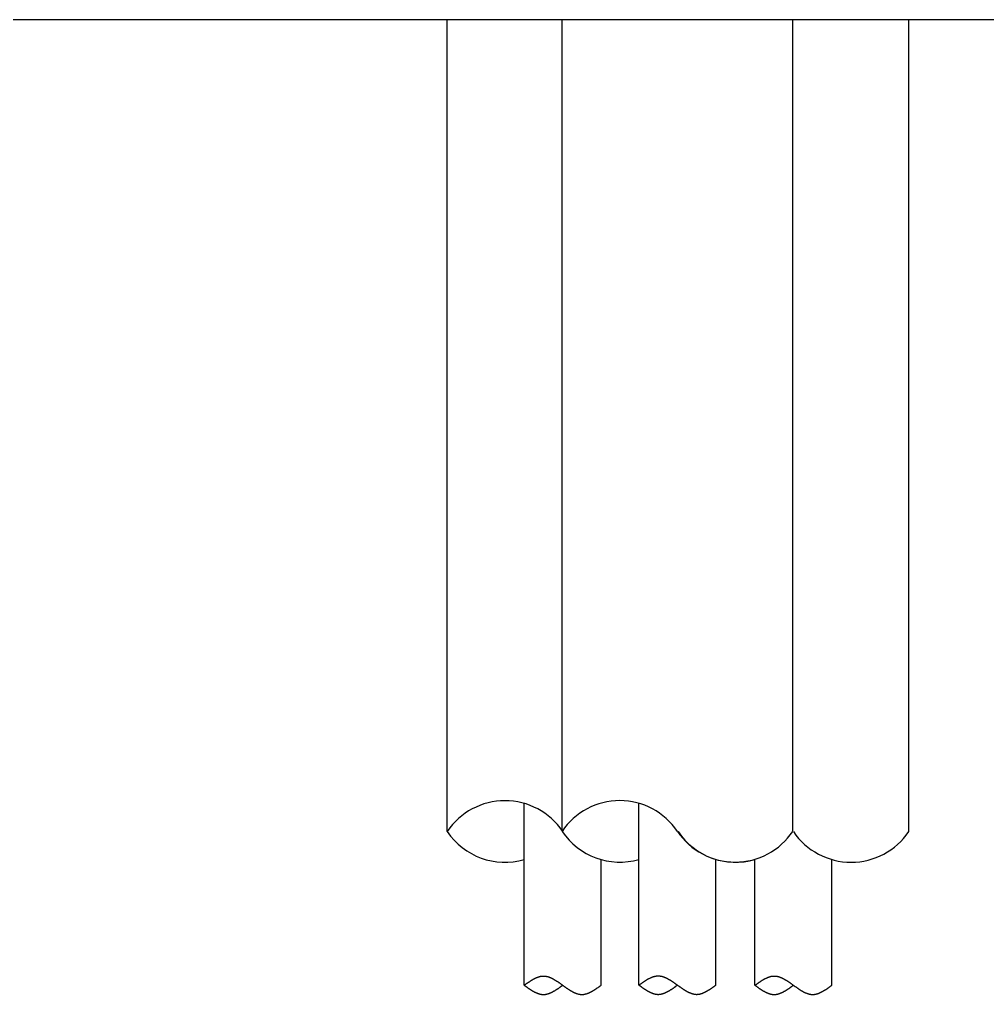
# Model space of a CAD drawing. Extents: x 443 to 1217, y -1921 to -677.
# Drawn here: x 540.58 to 561.01, y -916.55 to -895.97 of the extents above; entities that cross this region are included whole.
import ezdxf

# ---------------------------------------------------------------- set-up
doc = ezdxf.new("R2010")
doc.units = 0
doc.header["$MEASUREMENT"] = 0
doc.layers.add('1', color=7, linetype='CONTINUOUS')
doc.layers.add('5', color=7, linetype='CONTINUOUS')

msp = doc.modelspace()

# ---------------------------------------------------------------- linework, layer by layer
at = {"layer": '1', "color": 7, "linetype": 'Continuous'}
msp.add_line((536.166, -895.968), (609.233, -895.968), dxfattribs=at)
at = {"layer": '5', "linetype": 'Continuous'}
for p, q in [((549.607, -913.11), (549.607, -895.968)), ((556.898, -913.107), (556.898, -895.969)), ((559.346, -913.11), (559.346, -895.972)), ((551.23, -916.357), (551.23, -912.518)), ((553.652, -916.354), (553.652, -912.515)), ((552.853, -916.357), (552.853, -913.702)), ((555.275, -916.354), (555.275, -913.699)), ((557.723, -916.357), (557.723, -913.702))]:
    msp.add_line(p, q, dxfattribs=at)
at = {"layer": '5', "color": 7, "linetype": 'Continuous'}
for p, q in [((552.034, -913.099), (552.034, -895.968)), ((556.1, -916.357), (556.1, -913.702))]:
    msp.add_line(p, q, dxfattribs=at)
at = {"layer": '5', "color": 7}
for p, q in [((551.528, -916.18), (551.536, -916.178)), ((551.536, -916.178), (551.543, -916.176)), ((551.543, -916.176), (551.55, -916.174)), ((551.55, -916.174), (551.557, -916.173)), ((551.557, -916.173), (551.565, -916.17)), ((551.565, -916.17), (551.572, -916.168)), ((551.572, -916.168), (551.579, -916.167)), ((551.579, -916.167), (551.587, -916.166)), ((551.587, -916.166), (551.593, -916.165)), ((551.593, -916.165), (551.601, -916.164)), ((551.601, -916.164), (551.609, -916.163)), ((551.609, -916.163), (551.616, -916.163)), ((551.616, -916.163), (551.623, -916.162)), ((551.623, -916.162), (551.63, -916.162)), ((551.63, -916.162), (551.638, -916.162)), ((551.638, -916.162), (551.645, -916.162)), ((551.645, -916.162), (551.652, -916.163)), ((551.652, -916.163), (551.66, -916.163)), ((551.66, -916.163), (551.666, -916.164)), ((551.666, -916.164), (551.674, -916.165)), ((551.674, -916.165), (551.682, -916.165)), ((551.682, -916.165), (551.688, -916.167)), ((551.688, -916.167), (551.696, -916.168)), ((551.696, -916.168), (551.703, -916.169)), ((551.703, -916.169), (551.71, -916.172)), ((551.71, -916.172), (551.718, -916.173)), ((551.718, -916.173), (551.725, -916.175)), ((551.725, -916.175), (551.732, -916.177)), ((551.732, -916.177), (551.739, -916.179)), ((551.739, -916.179), (551.747, -916.181)), ((553.943, -916.18), (553.951, -916.178)), ((553.951, -916.178), (553.957, -916.175)), ((553.957, -916.175), (553.965, -916.173)), ((553.965, -916.173), (553.972, -916.17)), ((553.972, -916.17), (553.979, -916.169)), ((553.979, -916.169), (553.987, -916.167)), ((553.987, -916.167), (553.994, -916.166)), ((553.994, -916.166), (554.001, -916.164)), ((554.001, -916.164), (554.008, -916.163)), ((554.008, -916.163), (554.016, -916.162)), ((554.016, -916.162), (554.023, -916.161)), ((554.023, -916.161), (554.03, -916.161)), ((554.03, -916.161), (554.038, -916.16)), ((554.038, -916.16), (554.044, -916.16)), ((554.044, -916.16), (554.052, -916.158)), ((554.052, -916.158), (554.06, -916.158)), ((554.06, -916.158), (554.066, -916.16)), ((554.066, -916.16), (554.074, -916.16)), ((554.074, -916.16), (554.081, -916.16)), ((554.081, -916.16), (554.089, -916.161)), ((554.089, -916.161), (554.096, -916.162)), ((554.096, -916.162), (554.103, -916.163)), ((554.103, -916.163), (554.111, -916.164)), ((554.111, -916.164), (554.117, -916.165)), ((554.117, -916.165), (554.125, -916.166)), ((554.125, -916.166), (554.133, -916.168)), ((554.133, -916.168), (554.139, -916.17)), ((554.139, -916.17), (554.147, -916.172)), ((554.147, -916.172), (554.154, -916.174)), ((554.154, -916.174), (554.161, -916.176)), ((554.161, -916.176), (554.169, -916.179)), ((554.169, -916.179), (554.176, -916.181)), ((556.398, -916.18), (556.405, -916.178)), ((556.405, -916.178), (556.413, -916.176)), ((556.413, -916.176), (556.42, -916.174)), ((556.42, -916.174), (556.427, -916.173)), ((556.427, -916.173), (556.434, -916.17)), ((556.434, -916.17), (556.442, -916.168)), ((556.442, -916.168), (556.448, -916.167)), ((556.448, -916.167), (556.456, -916.166)), ((556.456, -916.166), (556.464, -916.165)), ((556.464, -916.165), (556.47, -916.164)), ((556.47, -916.164), (556.478, -916.163)), ((556.478, -916.163), (556.486, -916.163)), ((556.486, -916.163), (556.492, -916.162)), ((556.492, -916.162), (556.5, -916.162)), ((556.5, -916.162), (556.507, -916.162)), ((556.507, -916.162), (556.515, -916.162)), ((556.515, -916.162), (556.522, -916.163)), ((556.522, -916.163), (556.529, -916.163)), ((556.529, -916.163), (556.537, -916.164)), ((556.537, -916.164), (556.543, -916.165)), ((556.543, -916.165), (556.551, -916.165)), ((556.551, -916.165), (556.559, -916.167)), ((556.559, -916.167), (556.565, -916.168)), ((556.565, -916.168), (556.573, -916.169)), ((556.573, -916.169), (556.58, -916.172)), ((556.58, -916.172), (556.587, -916.173)), ((556.587, -916.173), (556.595, -916.175)), ((556.595, -916.175), (556.602, -916.177)), ((556.602, -916.177), (556.609, -916.179)), ((556.609, -916.179), (556.616, -916.181)), ((551.23, -916.357), (551.237, -916.351)), ((551.23, -916.357), (551.235, -916.36)), ((551.235, -916.36), (551.24, -916.364)), ((551.237, -916.351), (551.245, -916.346)), ((551.24, -916.364), (551.246, -916.368)), ((551.245, -916.346), (551.252, -916.342)), ((551.246, -916.368), (551.25, -916.371)), ((551.25, -916.371), (551.255, -916.375)), ((551.252, -916.342), (551.259, -916.336)), ((551.255, -916.375), (551.261, -916.379)), ((551.259, -916.336), (551.266, -916.331)), ((551.261, -916.379), (551.265, -916.382)), ((551.265, -916.382), (551.271, -916.386)), ((551.266, -916.331), (551.274, -916.325)), ((551.274, -916.325), (551.281, -916.32)), ((551.281, -916.32), (551.288, -916.315)), ((551.288, -916.315), (551.296, -916.31)), ((551.296, -916.31), (551.302, -916.305)), ((551.302, -916.305), (551.31, -916.3)), ((551.31, -916.3), (551.318, -916.295)), ((551.318, -916.295), (551.324, -916.29)), ((551.324, -916.29), (551.332, -916.285)), ((551.332, -916.285), (551.339, -916.281)), ((551.339, -916.281), (551.346, -916.275)), ((551.346, -916.275), (551.354, -916.271)), ((551.354, -916.271), (551.361, -916.265)), ((551.361, -916.265), (551.368, -916.261)), ((551.368, -916.261), (551.375, -916.257)), ((551.375, -916.257), (551.383, -916.252)), ((551.383, -916.252), (551.39, -916.248)), ((551.39, -916.248), (551.397, -916.243)), ((551.397, -916.243), (551.405, -916.239)), ((551.405, -916.239), (551.411, -916.235)), ((551.411, -916.235), (551.419, -916.23)), ((551.419, -916.23), (551.427, -916.226)), ((551.427, -916.226), (551.434, -916.223)), ((551.434, -916.223), (551.441, -916.218)), ((551.441, -916.218), (551.448, -916.215)), ((551.448, -916.215), (551.456, -916.211)), ((551.456, -916.211), (551.463, -916.208)), ((551.463, -916.208), (551.47, -916.204)), ((551.47, -916.204), (551.478, -916.201)), ((551.478, -916.201), (551.484, -916.198)), ((551.484, -916.198), (551.492, -916.194)), ((551.492, -916.194), (551.5, -916.191)), ((551.5, -916.191), (551.506, -916.188)), ((551.506, -916.188), (551.514, -916.186)), ((551.514, -916.186), (551.521, -916.184)), ((551.521, -916.184), (551.528, -916.18)), ((551.747, -916.181), (551.754, -916.185)), ((551.754, -916.185), (551.761, -916.187)), ((551.761, -916.187), (551.769, -916.19)), ((551.769, -916.19), (551.775, -916.192)), ((551.775, -916.192), (551.783, -916.196)), ((551.783, -916.196), (551.791, -916.199)), ((551.791, -916.199), (551.797, -916.202)), ((551.797, -916.202), (551.805, -916.205)), ((551.805, -916.205), (551.812, -916.21)), ((551.812, -916.21), (551.82, -916.213)), ((551.82, -916.213), (551.827, -916.216)), ((551.827, -916.216), (551.834, -916.221)), ((551.834, -916.221), (551.842, -916.224)), ((551.842, -916.224), (551.848, -916.228)), ((551.848, -916.228), (551.856, -916.233)), ((551.856, -916.233), (551.864, -916.237)), ((551.864, -916.237), (551.87, -916.241)), ((551.87, -916.241), (551.878, -916.246)), ((551.878, -916.246), (551.885, -916.25)), ((551.885, -916.25), (551.892, -916.254)), ((551.892, -916.254), (551.9, -916.259)), ((551.9, -916.259), (551.907, -916.263)), ((551.907, -916.263), (551.914, -916.269)), ((551.914, -916.269), (551.921, -916.273)), ((551.921, -916.273), (551.929, -916.277)), ((551.929, -916.277), (551.936, -916.283)), ((551.936, -916.283), (551.943, -916.287)), ((551.943, -916.287), (551.951, -916.293)), ((551.951, -916.293), (551.957, -916.297)), ((551.957, -916.297), (551.965, -916.302)), ((551.965, -916.302), (551.973, -916.308)), ((551.973, -916.308), (551.979, -916.312)), ((551.979, -916.312), (551.987, -916.318)), ((551.987, -916.318), (551.994, -916.323)), ((551.994, -916.323), (552.002, -916.328)), ((552.001, -916.386), (552.005, -916.382)), ((552.002, -916.328), (552.009, -916.333)), ((552.005, -916.382), (552.011, -916.379)), ((552.009, -916.333), (552.016, -916.338)), ((552.011, -916.379), (552.016, -916.375)), ((552.016, -916.338), (552.024, -916.344)), ((552.016, -916.375), (552.022, -916.371)), ((552.022, -916.371), (552.026, -916.368)), ((552.024, -916.344), (552.03, -916.349)), ((552.026, -916.368), (552.031, -916.364)), ((552.03, -916.349), (552.038, -916.355)), ((552.031, -916.364), (552.037, -916.36)), ((552.037, -916.36), (552.041, -916.357)), ((552.038, -916.355), (552.046, -916.359)), ((552.046, -916.359), (552.052, -916.364)), ((552.052, -916.364), (552.06, -916.37)), ((552.06, -916.37), (552.067, -916.375)), ((552.067, -916.375), (552.074, -916.381)), ((552.074, -916.381), (552.082, -916.385)), ((552.082, -916.385), (552.089, -916.391)), ((552.81, -916.388), (552.817, -916.383)), ((552.817, -916.383), (552.824, -916.378)), ((552.824, -916.378), (552.831, -916.372)), ((552.831, -916.372), (552.839, -916.368)), ((552.839, -916.368), (552.846, -916.362)), ((552.846, -916.362), (552.853, -916.357)), ((553.652, -916.354), (553.659, -916.348)), ((553.652, -916.354), (553.656, -916.358)), ((553.656, -916.358), (553.662, -916.361)), ((553.659, -916.348), (553.666, -916.344)), ((553.662, -916.361), (553.667, -916.364)), ((553.666, -916.344), (553.674, -916.338)), ((553.667, -916.364), (553.672, -916.369)), ((553.672, -916.369), (553.677, -916.372)), ((553.674, -916.338), (553.68, -916.333)), ((553.677, -916.372), (553.683, -916.375)), ((553.68, -916.333), (553.688, -916.327)), ((553.683, -916.375), (553.688, -916.38)), ((553.688, -916.327), (553.696, -916.322)), ((553.688, -916.38), (553.692, -916.383)), ((553.692, -916.383), (553.698, -916.386)), ((553.696, -916.322), (553.703, -916.318)), ((553.703, -916.318), (553.71, -916.312)), ((553.71, -916.312), (553.717, -916.307)), ((553.717, -916.307), (553.725, -916.302)), ((553.725, -916.302), (553.732, -916.297)), ((553.732, -916.297), (553.739, -916.291)), ((553.739, -916.291), (553.747, -916.287)), ((553.747, -916.287), (553.753, -916.282)), ((553.753, -916.282), (553.761, -916.277)), ((553.761, -916.277), (553.769, -916.272)), ((553.769, -916.272), (553.775, -916.267)), ((553.775, -916.267), (553.783, -916.263)), ((553.783, -916.263), (553.79, -916.258)), ((553.79, -916.258), (553.797, -916.253)), ((553.797, -916.253), (553.805, -916.249)), ((553.805, -916.249), (553.812, -916.245)), ((553.812, -916.245), (553.819, -916.24)), ((553.819, -916.24), (553.826, -916.236)), ((553.826, -916.236), (553.834, -916.231)), ((553.834, -916.231), (553.841, -916.227)), ((553.841, -916.227), (553.848, -916.223)), ((553.848, -916.223), (553.856, -916.219)), ((553.856, -916.219), (553.862, -916.215)), ((553.862, -916.215), (553.87, -916.212)), ((553.87, -916.212), (553.878, -916.208)), ((553.878, -916.208), (553.884, -916.204)), ((553.884, -916.204), (553.892, -916.201)), ((553.892, -916.201), (553.899, -916.198)), ((553.899, -916.198), (553.907, -916.194)), ((553.907, -916.194), (553.914, -916.191)), ((553.914, -916.191), (553.921, -916.188)), ((553.921, -916.188), (553.929, -916.186)), ((553.929, -916.186), (553.935, -916.182)), ((553.935, -916.182), (553.943, -916.18)), ((554.176, -916.181), (554.183, -916.184)), ((554.183, -916.184), (554.19, -916.187)), ((554.19, -916.187), (554.198, -916.19)), ((554.198, -916.19), (554.205, -916.193)), ((554.205, -916.193), (554.212, -916.196)), ((554.212, -916.196), (554.22, -916.199)), ((554.22, -916.199), (554.226, -916.203)), ((554.226, -916.203), (554.234, -916.206)), ((554.234, -916.206), (554.242, -916.21)), ((554.242, -916.21), (554.248, -916.214)), ((554.248, -916.214), (554.256, -916.217)), ((554.256, -916.217), (554.263, -916.222)), ((554.263, -916.222), (554.27, -916.225)), ((554.27, -916.225), (554.278, -916.229)), ((554.278, -916.229), (554.285, -916.234)), ((554.285, -916.234), (554.293, -916.238)), ((554.293, -916.238), (554.299, -916.242)), ((554.299, -916.242), (554.307, -916.247)), ((554.307, -916.247), (554.315, -916.251)), ((554.315, -916.251), (554.321, -916.255)), ((554.321, -916.255), (554.329, -916.26)), ((554.329, -916.26), (554.336, -916.265)), ((554.336, -916.265), (554.343, -916.27)), ((554.343, -916.27), (554.351, -916.275)), ((554.351, -916.275), (554.358, -916.279)), ((554.358, -916.279), (554.365, -916.284)), ((554.365, -916.284), (554.372, -916.289)), ((554.372, -916.289), (554.38, -916.295)), ((554.38, -916.295), (554.387, -916.299)), ((554.387, -916.299), (554.394, -916.305)), ((554.394, -916.305), (554.402, -916.31)), ((554.402, -916.31), (554.408, -916.314)), ((554.408, -916.314), (554.416, -916.32)), ((554.416, -916.32), (554.424, -916.325)), ((554.417, -916.386), (554.423, -916.383)), ((554.423, -916.383), (554.428, -916.38)), ((554.424, -916.325), (554.43, -916.331)), ((554.428, -916.38), (554.432, -916.375)), ((554.43, -916.331), (554.438, -916.335)), ((554.432, -916.375), (554.438, -916.372)), ((554.438, -916.335), (554.445, -916.34)), ((554.438, -916.372), (554.443, -916.369)), ((554.443, -916.369), (554.448, -916.364)), ((554.445, -916.34), (554.452, -916.346)), ((554.448, -916.364), (554.453, -916.361)), ((554.452, -916.346), (554.46, -916.351)), ((554.453, -916.361), (554.458, -916.358)), ((554.458, -916.358), (554.463, -916.354)), ((554.46, -916.351), (554.467, -916.357)), ((554.467, -916.357), (554.474, -916.361)), ((554.474, -916.361), (554.481, -916.367)), ((554.481, -916.367), (554.489, -916.372)), ((554.489, -916.372), (554.497, -916.378)), ((554.497, -916.378), (554.503, -916.383)), ((554.503, -916.383), (554.511, -916.387)), ((555.224, -916.391), (555.231, -916.385)), ((555.231, -916.385), (555.239, -916.38)), ((555.239, -916.38), (555.245, -916.374)), ((555.245, -916.374), (555.253, -916.37)), ((555.253, -916.37), (555.261, -916.364)), ((555.261, -916.364), (555.268, -916.359)), ((555.268, -916.359), (555.275, -916.354)), ((556.1, -916.357), (556.107, -916.351)), ((556.1, -916.357), (556.105, -916.36)), ((556.105, -916.36), (556.11, -916.364)), ((556.107, -916.351), (556.114, -916.346)), ((556.11, -916.364), (556.115, -916.368)), ((556.114, -916.346), (556.122, -916.342)), ((556.115, -916.368), (556.12, -916.371)), ((556.12, -916.371), (556.125, -916.375)), ((556.122, -916.342), (556.129, -916.336)), ((556.125, -916.375), (556.13, -916.379)), ((556.129, -916.336), (556.136, -916.331)), ((556.13, -916.379), (556.136, -916.382)), ((556.136, -916.331), (556.143, -916.325)), ((556.136, -916.382), (556.14, -916.386)), ((556.143, -916.325), (556.151, -916.32)), ((556.151, -916.32), (556.158, -916.315)), ((556.158, -916.315), (556.165, -916.31)), ((556.165, -916.31), (556.173, -916.305)), ((556.173, -916.305), (556.179, -916.3)), ((556.179, -916.3), (556.187, -916.295)), ((556.187, -916.295), (556.195, -916.29)), ((556.195, -916.29), (556.201, -916.285)), ((556.201, -916.285), (556.209, -916.281)), ((556.209, -916.281), (556.216, -916.275)), ((556.216, -916.275), (556.223, -916.271)), ((556.223, -916.271), (556.231, -916.265)), ((556.231, -916.265), (556.238, -916.261)), ((556.238, -916.261), (556.245, -916.257)), ((556.245, -916.257), (556.252, -916.252)), ((556.252, -916.252), (556.26, -916.248)), ((556.26, -916.248), (556.266, -916.243)), ((556.266, -916.243), (556.274, -916.239)), ((556.274, -916.239), (556.282, -916.235)), ((556.282, -916.235), (556.288, -916.23)), ((556.288, -916.23), (556.296, -916.226)), ((556.296, -916.226), (556.304, -916.223)), ((556.304, -916.223), (556.311, -916.218)), ((556.311, -916.218), (556.318, -916.215)), ((556.318, -916.215), (556.325, -916.211)), ((556.325, -916.211), (556.333, -916.208)), ((556.333, -916.208), (556.34, -916.204)), ((556.34, -916.204), (556.347, -916.201)), ((556.347, -916.201), (556.355, -916.198)), ((556.355, -916.198), (556.361, -916.194)), ((556.361, -916.194), (556.369, -916.191)), ((556.369, -916.191), (556.377, -916.188)), ((556.377, -916.188), (556.383, -916.186)), ((556.383, -916.186), (556.391, -916.184)), ((556.391, -916.184), (556.398, -916.18)), ((556.616, -916.181), (556.624, -916.185)), ((556.624, -916.185), (556.63, -916.187)), ((556.63, -916.187), (556.638, -916.19)), ((556.638, -916.19), (556.646, -916.192)), ((556.646, -916.192), (556.652, -916.196)), ((556.652, -916.196), (556.66, -916.199)), ((556.66, -916.199), (556.668, -916.202)), ((556.668, -916.202), (556.674, -916.205)), ((556.674, -916.205), (556.682, -916.21)), ((556.682, -916.21), (556.689, -916.213)), ((556.689, -916.213), (556.697, -916.216)), ((556.697, -916.216), (556.704, -916.221)), ((556.704, -916.221), (556.711, -916.224)), ((556.711, -916.224), (556.719, -916.228)), ((556.719, -916.228), (556.725, -916.233)), ((556.725, -916.233), (556.733, -916.237)), ((556.733, -916.237), (556.741, -916.241)), ((556.741, -916.241), (556.747, -916.246)), ((556.747, -916.246), (556.755, -916.25)), ((556.755, -916.25), (556.762, -916.254)), ((556.762, -916.254), (556.769, -916.259)), ((556.769, -916.259), (556.777, -916.263)), ((556.777, -916.263), (556.784, -916.269)), ((556.784, -916.269), (556.791, -916.273)), ((556.791, -916.273), (556.798, -916.277)), ((556.798, -916.277), (556.806, -916.283)), ((556.806, -916.283), (556.812, -916.287)), ((556.812, -916.287), (556.82, -916.293)), ((556.82, -916.293), (556.828, -916.297)), ((556.828, -916.297), (556.834, -916.302)), ((556.834, -916.302), (556.842, -916.308)), ((556.842, -916.308), (556.85, -916.312)), ((556.85, -916.312), (556.856, -916.318)), ((556.856, -916.318), (556.864, -916.323)), ((556.864, -916.323), (556.871, -916.328)), ((556.87, -916.386), (556.876, -916.382)), ((556.871, -916.328), (556.878, -916.333)), ((556.876, -916.382), (556.88, -916.379)), ((556.878, -916.333), (556.886, -916.338)), ((556.88, -916.379), (556.886, -916.375)), ((556.886, -916.338), (556.893, -916.344)), ((556.886, -916.375), (556.891, -916.371)), ((556.891, -916.371), (556.895, -916.368)), ((556.893, -916.344), (556.901, -916.349)), ((556.895, -916.368), (556.901, -916.364)), ((556.901, -916.349), (556.907, -916.355)), ((556.901, -916.364), (556.906, -916.36)), ((556.906, -916.36), (556.912, -916.357)), ((556.907, -916.355), (556.915, -916.359)), ((556.915, -916.359), (556.923, -916.364)), ((556.923, -916.364), (556.929, -916.37)), ((556.929, -916.37), (556.937, -916.375)), ((556.937, -916.375), (556.944, -916.381)), ((556.944, -916.381), (556.951, -916.385)), ((556.951, -916.385), (556.959, -916.391)), ((557.679, -916.388), (557.687, -916.383)), ((557.687, -916.383), (557.694, -916.378)), ((557.694, -916.378), (557.701, -916.372)), ((557.701, -916.372), (557.708, -916.368)), ((557.708, -916.368), (557.716, -916.362)), ((557.716, -916.362), (557.722, -916.357)), ((551.271, -916.386), (551.276, -916.39)), ((551.276, -916.39), (551.281, -916.393)), ((551.281, -916.393), (551.286, -916.397)), ((551.286, -916.397), (551.291, -916.4)), ((551.291, -916.4), (551.296, -916.404)), ((551.296, -916.404), (551.301, -916.408)), ((551.301, -916.408), (551.307, -916.411)), ((551.307, -916.411), (551.311, -916.415)), ((551.311, -916.415), (551.317, -916.418)), ((551.317, -916.418), (551.322, -916.422)), ((551.322, -916.422), (551.327, -916.425)), ((551.327, -916.425), (551.332, -916.429)), ((551.332, -916.429), (551.337, -916.432)), ((551.337, -916.432), (551.343, -916.435)), ((551.343, -916.435), (551.347, -916.439)), ((551.347, -916.439), (551.352, -916.442)), ((551.352, -916.442), (551.358, -916.445)), ((551.358, -916.445), (551.362, -916.448)), ((551.362, -916.448), (551.368, -916.452)), ((551.368, -916.452), (551.373, -916.455)), ((551.373, -916.455), (551.378, -916.458)), ((551.378, -916.458), (551.383, -916.461)), ((551.383, -916.461), (551.388, -916.465)), ((551.388, -916.465), (551.393, -916.468)), ((551.393, -916.468), (551.398, -916.471)), ((551.398, -916.471), (551.404, -916.475)), ((551.404, -916.475), (551.408, -916.477)), ((551.408, -916.477), (551.414, -916.48)), ((551.414, -916.48), (551.419, -916.483)), ((551.419, -916.483), (551.424, -916.485)), ((551.424, -916.485), (551.429, -916.489)), ((551.429, -916.489), (551.434, -916.491)), ((551.434, -916.491), (551.44, -916.494)), ((551.44, -916.494), (551.444, -916.496)), ((551.444, -916.496), (551.449, -916.5)), ((551.449, -916.5), (551.455, -916.502)), ((551.455, -916.502), (551.459, -916.504)), ((551.459, -916.504), (551.465, -916.507)), ((551.465, -916.507), (551.47, -916.509)), ((551.47, -916.509), (551.475, -916.512)), ((551.475, -916.512), (551.48, -916.514)), ((551.48, -916.514), (551.485, -916.516)), ((551.485, -916.516), (551.49, -916.518)), ((551.49, -916.518), (551.495, -916.52)), ((551.495, -916.52), (551.501, -916.522)), ((551.501, -916.522), (551.505, -916.525)), ((551.505, -916.525), (551.51, -916.527)), ((551.51, -916.527), (551.516, -916.529)), ((551.516, -916.529), (551.52, -916.53)), ((551.52, -916.53), (551.526, -916.532)), ((551.526, -916.532), (551.531, -916.533)), ((551.531, -916.533), (551.537, -916.536)), ((551.537, -916.536), (551.541, -916.537)), ((551.541, -916.537), (551.546, -916.539)), ((551.546, -916.539), (551.552, -916.54)), ((551.552, -916.54), (551.556, -916.541)), ((551.556, -916.541), (551.562, -916.542)), ((551.562, -916.542), (551.567, -916.543)), ((551.567, -916.543), (551.572, -916.544)), ((551.572, -916.544), (551.577, -916.545)), ((551.577, -916.545), (551.582, -916.546)), ((551.582, -916.546), (551.587, -916.548)), ((551.587, -916.548), (551.592, -916.549)), ((551.592, -916.549), (551.598, -916.549)), ((551.598, -916.549), (551.602, -916.55)), ((551.602, -916.55), (551.607, -916.55)), ((551.607, -916.55), (551.613, -916.551)), ((551.613, -916.551), (551.617, -916.551)), ((551.617, -916.551), (551.623, -916.551)), ((551.623, -916.551), (551.628, -916.552)), ((551.628, -916.552), (551.634, -916.552)), ((551.634, -916.552), (551.638, -916.552)), ((551.638, -916.552), (551.643, -916.552)), ((551.643, -916.552), (551.649, -916.551)), ((551.649, -916.551), (551.653, -916.551)), ((551.653, -916.551), (551.659, -916.551)), ((551.659, -916.551), (551.664, -916.55)), ((551.664, -916.55), (551.669, -916.55)), ((551.669, -916.55), (551.674, -916.549)), ((551.674, -916.549), (551.679, -916.549)), ((551.679, -916.549), (551.684, -916.548)), ((551.684, -916.548), (551.689, -916.546)), ((551.689, -916.546), (551.695, -916.545)), ((551.695, -916.545), (551.699, -916.544)), ((551.699, -916.544), (551.704, -916.543)), ((551.704, -916.543), (551.71, -916.542)), ((551.71, -916.542), (551.714, -916.541)), ((551.714, -916.541), (551.72, -916.54)), ((551.72, -916.54), (551.725, -916.539)), ((551.725, -916.539), (551.731, -916.537)), ((551.731, -916.537), (551.735, -916.536)), ((551.735, -916.536), (551.74, -916.533)), ((551.74, -916.533), (551.746, -916.532)), ((551.746, -916.532), (551.75, -916.53)), ((551.75, -916.53), (551.756, -916.529)), ((551.756, -916.529), (551.761, -916.527)), ((551.761, -916.527), (551.766, -916.525)), ((551.766, -916.525), (551.771, -916.522)), ((551.771, -916.522), (551.776, -916.52)), ((551.776, -916.52), (551.781, -916.518)), ((551.781, -916.518), (551.786, -916.516)), ((551.786, -916.516), (551.792, -916.514)), ((551.792, -916.514), (551.796, -916.512)), ((551.796, -916.512), (551.801, -916.509)), ((551.801, -916.509), (551.807, -916.507)), ((551.807, -916.507), (551.811, -916.504)), ((551.811, -916.504), (551.817, -916.502)), ((551.817, -916.502), (551.822, -916.5)), ((551.822, -916.5), (551.828, -916.496)), ((551.828, -916.496), (551.832, -916.494)), ((551.832, -916.494), (551.837, -916.491)), ((551.837, -916.491), (551.843, -916.489)), ((551.843, -916.489), (551.847, -916.485)), ((551.847, -916.485), (551.853, -916.483)), ((551.853, -916.483), (551.858, -916.48)), ((551.858, -916.48), (551.863, -916.477)), ((551.863, -916.477), (551.868, -916.475)), ((551.868, -916.475), (551.873, -916.471)), ((551.873, -916.471), (551.878, -916.468)), ((551.878, -916.468), (551.883, -916.465)), ((551.883, -916.465), (551.889, -916.461)), ((551.889, -916.461), (551.893, -916.458)), ((551.893, -916.458), (551.898, -916.455)), ((551.898, -916.455), (551.904, -916.452)), ((551.904, -916.452), (551.908, -916.448)), ((551.908, -916.448), (551.914, -916.445)), ((551.914, -916.445), (551.919, -916.442)), ((551.919, -916.442), (551.925, -916.439)), ((551.925, -916.439), (551.929, -916.435)), ((551.929, -916.435), (551.934, -916.432)), ((551.934, -916.432), (551.94, -916.429)), ((551.94, -916.429), (551.944, -916.425)), ((551.944, -916.425), (551.95, -916.422)), ((551.95, -916.422), (551.955, -916.418)), ((551.955, -916.418), (551.96, -916.415)), ((551.96, -916.415), (551.965, -916.411)), ((551.965, -916.411), (551.97, -916.408)), ((551.97, -916.408), (551.975, -916.404)), ((551.975, -916.404), (551.98, -916.4)), ((551.98, -916.4), (551.986, -916.397)), ((551.986, -916.397), (551.99, -916.393)), ((551.99, -916.393), (551.995, -916.39)), ((551.995, -916.39), (552.001, -916.386)), ((552.089, -916.391), (552.096, -916.396)), ((552.096, -916.396), (552.103, -916.4)), ((552.103, -916.4), (552.111, -916.406)), ((552.111, -916.406), (552.118, -916.411)), ((552.118, -916.411), (552.125, -916.416)), ((552.125, -916.416), (552.133, -916.421)), ((552.133, -916.421), (552.139, -916.427)), ((552.139, -916.427), (552.147, -916.431)), ((552.147, -916.431), (552.155, -916.436)), ((552.155, -916.436), (552.161, -916.441)), ((552.161, -916.441), (552.169, -916.445)), ((552.169, -916.445), (552.176, -916.451)), ((552.176, -916.451), (552.183, -916.455)), ((552.183, -916.455), (552.191, -916.459)), ((552.191, -916.459), (552.198, -916.464)), ((552.198, -916.464), (552.206, -916.468)), ((552.206, -916.468), (552.212, -916.472)), ((552.212, -916.472), (552.22, -916.477)), ((552.22, -916.477), (552.228, -916.481)), ((552.228, -916.481), (552.234, -916.485)), ((552.234, -916.485), (552.242, -916.489)), ((552.242, -916.489), (552.249, -916.493)), ((552.249, -916.493), (552.256, -916.497)), ((552.256, -916.497), (552.264, -916.501)), ((552.264, -916.501), (552.271, -916.504)), ((552.271, -916.504), (552.278, -916.508)), ((552.278, -916.508), (552.285, -916.512)), ((552.285, -916.512), (552.293, -916.515)), ((552.293, -916.515), (552.3, -916.518)), ((552.3, -916.518), (552.307, -916.52)), ((552.307, -916.52), (552.315, -916.524)), ((552.315, -916.524), (552.321, -916.527)), ((552.321, -916.527), (552.329, -916.529)), ((552.329, -916.529), (552.337, -916.531)), ((552.337, -916.531), (552.343, -916.534)), ((552.343, -916.534), (552.351, -916.537)), ((552.351, -916.537), (552.358, -916.539)), ((552.358, -916.539), (552.365, -916.54)), ((552.365, -916.54), (552.373, -916.542)), ((552.373, -916.542), (552.38, -916.544)), ((552.38, -916.544), (552.387, -916.545)), ((552.387, -916.545), (552.394, -916.546)), ((552.394, -916.546), (552.402, -916.548)), ((552.402, -916.548), (552.41, -916.549)), ((552.41, -916.549), (552.416, -916.55)), ((552.416, -916.55), (552.424, -916.551)), ((552.424, -916.551), (552.431, -916.551)), ((552.431, -916.551), (552.438, -916.552)), ((552.438, -916.552), (552.446, -916.552)), ((552.446, -916.552), (552.453, -916.552)), ((552.453, -916.552), (552.46, -916.551)), ((552.46, -916.551), (552.467, -916.551)), ((552.467, -916.551), (552.475, -916.55)), ((552.475, -916.55), (552.482, -916.55)), ((552.482, -916.55), (552.489, -916.549)), ((552.489, -916.549), (552.497, -916.548)), ((552.497, -916.548), (552.503, -916.546)), ((552.503, -916.546), (552.511, -916.544)), ((552.511, -916.544), (552.519, -916.543)), ((552.519, -916.543), (552.525, -916.541)), ((552.525, -916.541), (552.533, -916.54)), ((552.533, -916.54), (552.54, -916.538)), ((552.54, -916.538), (552.547, -916.536)), ((552.547, -916.536), (552.555, -916.533)), ((552.555, -916.533), (552.562, -916.53)), ((552.562, -916.53), (552.569, -916.528)), ((552.569, -916.528), (552.576, -916.525)), ((552.576, -916.525), (552.584, -916.522)), ((552.584, -916.522), (552.592, -916.519)), ((552.592, -916.519), (552.598, -916.516)), ((552.598, -916.516), (552.606, -916.513)), ((552.606, -916.513), (552.613, -916.509)), ((552.613, -916.509), (552.62, -916.506)), ((552.62, -916.506), (552.628, -916.503)), ((552.628, -916.503), (552.635, -916.498)), ((552.635, -916.498), (552.642, -916.495)), ((552.642, -916.495), (552.649, -916.491)), ((552.649, -916.491), (552.657, -916.488)), ((552.657, -916.488), (552.664, -916.483)), ((552.664, -916.483), (552.671, -916.479)), ((552.671, -916.479), (552.679, -916.475)), ((552.679, -916.475), (552.685, -916.47)), ((552.685, -916.47), (552.693, -916.466)), ((552.693, -916.466), (552.701, -916.461)), ((552.701, -916.461), (552.707, -916.457)), ((552.707, -916.457), (552.715, -916.453)), ((552.715, -916.453), (552.722, -916.447)), ((552.722, -916.447), (552.729, -916.443)), ((552.729, -916.443), (552.737, -916.439)), ((552.737, -916.439), (552.744, -916.433)), ((552.744, -916.433), (552.751, -916.429)), ((552.751, -916.429), (552.758, -916.423)), ((552.758, -916.423), (552.766, -916.419)), ((552.766, -916.419), (552.773, -916.413)), ((552.773, -916.413), (552.78, -916.409)), ((552.78, -916.409), (552.788, -916.404)), ((552.788, -916.404), (552.795, -916.398)), ((552.795, -916.398), (552.802, -916.393)), ((552.802, -916.393), (552.81, -916.388)), ((553.698, -916.386), (553.703, -916.391)), ((553.703, -916.391), (553.708, -916.394)), ((553.708, -916.394), (553.713, -916.397)), ((553.713, -916.397), (553.718, -916.402)), ((553.718, -916.402), (553.723, -916.405)), ((553.723, -916.405), (553.728, -916.408)), ((553.728, -916.408), (553.734, -916.411)), ((553.734, -916.411), (553.738, -916.416)), ((553.738, -916.416), (553.744, -916.419)), ((553.744, -916.419), (553.749, -916.422)), ((553.749, -916.422), (553.753, -916.425)), ((553.753, -916.425), (553.759, -916.429)), ((553.759, -916.429), (553.764, -916.432)), ((553.764, -916.432), (553.769, -916.436)), ((553.769, -916.436), (553.774, -916.44)), ((553.774, -916.44), (553.78, -916.443)), ((553.78, -916.443), (553.785, -916.446)), ((553.785, -916.446), (553.789, -916.449)), ((553.789, -916.449), (553.795, -916.453)), ((553.795, -916.453), (553.8, -916.456)), ((553.8, -916.456), (553.805, -916.459)), ((553.805, -916.459), (553.81, -916.461)), ((553.81, -916.461), (553.815, -916.465)), ((553.815, -916.465), (553.82, -916.468)), ((553.82, -916.468), (553.825, -916.471)), ((553.825, -916.471), (553.831, -916.475)), ((553.831, -916.475), (553.835, -916.477)), ((553.835, -916.477), (553.841, -916.48)), ((553.841, -916.48), (553.846, -916.483)), ((553.846, -916.483), (553.85, -916.485)), ((553.85, -916.485), (553.856, -916.489)), ((553.856, -916.489), (553.861, -916.491)), ((553.861, -916.491), (553.866, -916.494)), ((553.866, -916.494), (553.871, -916.496)), ((553.871, -916.496), (553.877, -916.498)), ((553.877, -916.498), (553.882, -916.502)), ((553.882, -916.502), (553.886, -916.504)), ((553.886, -916.504), (553.892, -916.506)), ((553.892, -916.506), (553.897, -916.508)), ((553.897, -916.508), (553.902, -916.51)), ((553.902, -916.51), (553.907, -916.514)), ((553.907, -916.514), (553.912, -916.516)), ((553.912, -916.516), (553.917, -916.518)), ((553.917, -916.518), (553.922, -916.519)), ((553.922, -916.519), (553.928, -916.521)), ((553.928, -916.521), (553.932, -916.524)), ((553.932, -916.524), (553.938, -916.526)), ((553.938, -916.526), (553.943, -916.527)), ((553.943, -916.527), (553.947, -916.529)), ((553.947, -916.529), (553.953, -916.531)), ((553.953, -916.531), (553.958, -916.532)), ((553.958, -916.532), (553.963, -916.533)), ((553.963, -916.533), (553.968, -916.536)), ((553.968, -916.536), (553.974, -916.537)), ((553.974, -916.537), (553.979, -916.538)), ((553.979, -916.538), (553.983, -916.54)), ((553.983, -916.54), (553.989, -916.541)), ((553.989, -916.541), (553.994, -916.542)), ((553.994, -916.542), (553.999, -916.543)), ((553.999, -916.543), (554.004, -916.543)), ((554.004, -916.543), (554.009, -916.544)), ((554.009, -916.544), (554.014, -916.545)), ((554.014, -916.545), (554.019, -916.546)), ((554.019, -916.546), (554.025, -916.546)), ((554.025, -916.546), (554.029, -916.548)), ((554.029, -916.548), (554.035, -916.548)), ((554.035, -916.548), (554.04, -916.548)), ((554.04, -916.548), (554.044, -916.549)), ((554.044, -916.549), (554.05, -916.549)), ((554.05, -916.549), (554.055, -916.549)), ((554.055, -916.549), (554.06, -916.549)), ((554.06, -916.549), (554.065, -916.549)), ((554.065, -916.549), (554.07, -916.549)), ((554.07, -916.549), (554.076, -916.548)), ((554.076, -916.548), (554.08, -916.548)), ((554.08, -916.548), (554.086, -916.548)), ((554.086, -916.548), (554.091, -916.546)), ((554.091, -916.546), (554.096, -916.546)), ((554.096, -916.546), (554.101, -916.545)), ((554.101, -916.545), (554.106, -916.544)), ((554.106, -916.544), (554.111, -916.543)), ((554.111, -916.543), (554.116, -916.543)), ((554.116, -916.543), (554.122, -916.542)), ((554.122, -916.542), (554.126, -916.541)), ((554.126, -916.541), (554.132, -916.54)), ((554.132, -916.54), (554.137, -916.538)), ((554.137, -916.538), (554.141, -916.537)), ((554.141, -916.537), (554.147, -916.536)), ((554.147, -916.536), (554.152, -916.533)), ((554.152, -916.533), (554.157, -916.532)), ((554.157, -916.532), (554.162, -916.531)), ((554.162, -916.531), (554.167, -916.529)), ((554.167, -916.529), (554.173, -916.527)), ((554.173, -916.527), (554.177, -916.526)), ((554.177, -916.526), (554.183, -916.524)), ((554.183, -916.524), (554.188, -916.521)), ((554.188, -916.521), (554.193, -916.519)), ((554.193, -916.519), (554.198, -916.518)), ((554.198, -916.518), (554.203, -916.516)), ((554.203, -916.516), (554.208, -916.514)), ((554.208, -916.514), (554.213, -916.51)), ((554.213, -916.51), (554.219, -916.508)), ((554.219, -916.508), (554.223, -916.506)), ((554.223, -916.506), (554.229, -916.504)), ((554.229, -916.504), (554.234, -916.502)), ((554.234, -916.502), (554.238, -916.498)), ((554.238, -916.498), (554.244, -916.496)), ((554.244, -916.496), (554.249, -916.494)), ((554.249, -916.494), (554.254, -916.491)), ((554.254, -916.491), (554.259, -916.489)), ((554.259, -916.489), (554.264, -916.485)), ((554.264, -916.485), (554.269, -916.483)), ((554.269, -916.483), (554.274, -916.48)), ((554.274, -916.48), (554.28, -916.477)), ((554.28, -916.477), (554.285, -916.475)), ((554.285, -916.475), (554.29, -916.471)), ((554.29, -916.471), (554.295, -916.468)), ((554.295, -916.468), (554.3, -916.465)), ((554.3, -916.465), (554.305, -916.461)), ((554.305, -916.461), (554.31, -916.459)), ((554.31, -916.459), (554.316, -916.456)), ((554.316, -916.456), (554.32, -916.453)), ((554.32, -916.453), (554.326, -916.449)), ((554.326, -916.449), (554.331, -916.446)), ((554.331, -916.446), (554.335, -916.443)), ((554.335, -916.443), (554.341, -916.44)), ((554.341, -916.44), (554.346, -916.436)), ((554.346, -916.436), (554.351, -916.432)), ((554.351, -916.432), (554.356, -916.429)), ((554.356, -916.429), (554.361, -916.425)), ((554.361, -916.425), (554.366, -916.422)), ((554.366, -916.422), (554.371, -916.419)), ((554.371, -916.419), (554.377, -916.416)), ((554.377, -916.416), (554.382, -916.411)), ((554.382, -916.411), (554.387, -916.408)), ((554.387, -916.408), (554.392, -916.405)), ((554.392, -916.405), (554.397, -916.402)), ((554.397, -916.402), (554.402, -916.397)), ((554.402, -916.397), (554.407, -916.394)), ((554.407, -916.394), (554.413, -916.391)), ((554.413, -916.391), (554.417, -916.386)), ((554.511, -916.387), (554.518, -916.393)), ((554.518, -916.393), (554.525, -916.398)), ((554.525, -916.398), (554.533, -916.403)), ((554.533, -916.403), (554.54, -916.408)), ((554.54, -916.408), (554.547, -916.413)), ((554.547, -916.413), (554.554, -916.418)), ((554.554, -916.418), (554.562, -916.423)), ((554.562, -916.423), (554.569, -916.428)), ((554.569, -916.428), (554.576, -916.433)), ((554.576, -916.433), (554.584, -916.437)), ((554.584, -916.437), (554.59, -916.443)), ((554.59, -916.443), (554.598, -916.447)), ((554.598, -916.447), (554.606, -916.452)), ((554.606, -916.452), (554.612, -916.456)), ((554.612, -916.456), (554.62, -916.46)), ((554.62, -916.46), (554.627, -916.465)), ((554.627, -916.465), (554.634, -916.469)), ((554.634, -916.469), (554.642, -916.473)), ((554.642, -916.473), (554.649, -916.478)), ((554.649, -916.478), (554.656, -916.482)), ((554.656, -916.482), (554.663, -916.487)), ((554.663, -916.487), (554.671, -916.49)), ((554.671, -916.49), (554.679, -916.494)), ((554.679, -916.494), (554.685, -916.497)), ((554.685, -916.497), (554.693, -916.502)), ((554.693, -916.502), (554.7, -916.505)), ((554.7, -916.505), (554.707, -916.508)), ((554.707, -916.508), (554.715, -916.512)), ((554.715, -916.512), (554.722, -916.515)), ((554.722, -916.515), (554.729, -916.518)), ((554.729, -916.518), (554.736, -916.52)), ((554.736, -916.52), (554.744, -916.524)), ((554.744, -916.524), (554.751, -916.526)), ((554.751, -916.526), (554.758, -916.529)), ((554.758, -916.529), (554.766, -916.531)), ((554.766, -916.531), (554.772, -916.533)), ((554.772, -916.533), (554.78, -916.536)), ((554.78, -916.536), (554.788, -916.538)), ((554.788, -916.538), (554.794, -916.539)), ((554.794, -916.539), (554.802, -916.541)), ((554.802, -916.541), (554.809, -916.542)), ((554.809, -916.542), (554.816, -916.544)), ((554.816, -916.544), (554.824, -916.545)), ((554.824, -916.545), (554.831, -916.546)), ((554.831, -916.546), (554.838, -916.546)), ((554.838, -916.546), (554.845, -916.548)), ((554.845, -916.548), (554.853, -916.548)), ((554.853, -916.548), (554.86, -916.549)), ((554.86, -916.549), (554.867, -916.549)), ((554.867, -916.549), (554.875, -916.549)), ((554.875, -916.549), (554.882, -916.549)), ((554.882, -916.549), (554.889, -916.548)), ((554.889, -916.548), (554.897, -916.548)), ((554.897, -916.548), (554.904, -916.546)), ((554.904, -916.546), (554.911, -916.545)), ((554.911, -916.545), (554.918, -916.544)), ((554.918, -916.544), (554.926, -916.543)), ((554.926, -916.543), (554.933, -916.542)), ((554.933, -916.542), (554.94, -916.54)), ((554.94, -916.54), (554.948, -916.539)), ((554.948, -916.539), (554.954, -916.537)), ((554.954, -916.537), (554.962, -916.534)), ((554.962, -916.534), (554.97, -916.532)), ((554.97, -916.532), (554.976, -916.53)), ((554.976, -916.53), (554.984, -916.528)), ((554.984, -916.528), (554.991, -916.525)), ((554.991, -916.525), (554.998, -916.522)), ((554.998, -916.522), (555.006, -916.519)), ((555.006, -916.519), (555.013, -916.516)), ((555.013, -916.516), (555.02, -916.513)), ((555.02, -916.513), (555.027, -916.509)), ((555.027, -916.509), (555.035, -916.506)), ((555.035, -916.506), (555.042, -916.503)), ((555.042, -916.503), (555.049, -916.5)), ((555.049, -916.5), (555.057, -916.495)), ((555.057, -916.495), (555.064, -916.492)), ((555.064, -916.492), (555.071, -916.488)), ((555.071, -916.488), (555.079, -916.484)), ((555.079, -916.484), (555.086, -916.48)), ((555.086, -916.48), (555.093, -916.476)), ((555.093, -916.476), (555.1, -916.471)), ((555.1, -916.471), (555.108, -916.467)), ((555.108, -916.467), (555.115, -916.463)), ((555.115, -916.463), (555.122, -916.458)), ((555.122, -916.458), (555.13, -916.454)), ((555.13, -916.454), (555.136, -916.449)), ((555.136, -916.449), (555.144, -916.445)), ((555.144, -916.445), (555.152, -916.44)), ((555.152, -916.44), (555.158, -916.435)), ((555.158, -916.435), (555.166, -916.431)), ((555.166, -916.431), (555.173, -916.425)), ((555.173, -916.425), (555.18, -916.421)), ((555.18, -916.421), (555.188, -916.416)), ((555.188, -916.416), (555.195, -916.41)), ((555.195, -916.41), (555.202, -916.406)), ((555.202, -916.406), (555.209, -916.4)), ((555.209, -916.4), (555.217, -916.395)), ((555.217, -916.395), (555.224, -916.391)), ((556.14, -916.386), (556.146, -916.39)), ((556.146, -916.39), (556.151, -916.393)), ((556.151, -916.393), (556.155, -916.397)), ((556.155, -916.397), (556.161, -916.4)), ((556.161, -916.4), (556.166, -916.404)), ((556.166, -916.404), (556.171, -916.408)), ((556.171, -916.408), (556.176, -916.411)), ((556.176, -916.411), (556.181, -916.415)), ((556.181, -916.415), (556.186, -916.418)), ((556.186, -916.418), (556.191, -916.422)), ((556.191, -916.422), (556.197, -916.425)), ((556.197, -916.425), (556.202, -916.429)), ((556.202, -916.429), (556.207, -916.432)), ((556.207, -916.432), (556.212, -916.435)), ((556.212, -916.435), (556.217, -916.439)), ((556.217, -916.439), (556.222, -916.442)), ((556.222, -916.442), (556.227, -916.445)), ((556.227, -916.445), (556.233, -916.448)), ((556.233, -916.448), (556.237, -916.452)), ((556.237, -916.452), (556.243, -916.455)), ((556.243, -916.455), (556.248, -916.458)), ((556.248, -916.458), (556.252, -916.461)), ((556.252, -916.461), (556.258, -916.465)), ((556.258, -916.465), (556.263, -916.468)), ((556.263, -916.468), (556.268, -916.471)), ((556.268, -916.471), (556.273, -916.475)), ((556.273, -916.475), (556.278, -916.477)), ((556.278, -916.477), (556.283, -916.48)), ((556.283, -916.48), (556.288, -916.483)), ((556.288, -916.483), (556.294, -916.485)), ((556.294, -916.485), (556.298, -916.489)), ((556.298, -916.489), (556.304, -916.491)), ((556.304, -916.491), (556.309, -916.494)), ((556.309, -916.494), (556.314, -916.496)), ((556.314, -916.496), (556.319, -916.5)), ((556.319, -916.5), (556.324, -916.502)), ((556.324, -916.502), (556.33, -916.504)), ((556.33, -916.504), (556.334, -916.507)), ((556.334, -916.507), (556.34, -916.509)), ((556.34, -916.509), (556.345, -916.512)), ((556.345, -916.512), (556.349, -916.514)), ((556.349, -916.514), (556.355, -916.516)), ((556.355, -916.516), (556.36, -916.518)), ((556.36, -916.518), (556.365, -916.52)), ((556.365, -916.52), (556.37, -916.522)), ((556.37, -916.522), (556.375, -916.525)), ((556.375, -916.525), (556.38, -916.527)), ((556.38, -916.527), (556.385, -916.529)), ((556.385, -916.529), (556.391, -916.53)), ((556.391, -916.53), (556.395, -916.532)), ((556.395, -916.532), (556.401, -916.533)), ((556.401, -916.533), (556.406, -916.536)), ((556.406, -916.536), (556.411, -916.537)), ((556.411, -916.537), (556.416, -916.539)), ((556.416, -916.539), (556.421, -916.54)), ((556.421, -916.54), (556.427, -916.541)), ((556.427, -916.541), (556.431, -916.542)), ((556.431, -916.542), (556.437, -916.543)), ((556.437, -916.543), (556.442, -916.544)), ((556.442, -916.544), (556.446, -916.545)), ((556.446, -916.545), (556.452, -916.546)), ((556.452, -916.546), (556.457, -916.548)), ((556.457, -916.548), (556.462, -916.549)), ((556.462, -916.549), (556.467, -916.549)), ((556.467, -916.549), (556.472, -916.55)), ((556.472, -916.55), (556.477, -916.55)), ((556.477, -916.55), (556.482, -916.551)), ((556.482, -916.551), (556.488, -916.551)), ((556.488, -916.551), (556.492, -916.551)), ((556.492, -916.551), (556.498, -916.552)), ((556.498, -916.552), (556.503, -916.552)), ((556.503, -916.552), (556.508, -916.552)), ((556.508, -916.552), (556.513, -916.552)), ((556.513, -916.552), (556.518, -916.551)), ((556.518, -916.551), (556.524, -916.551)), ((556.524, -916.551), (556.528, -916.551)), ((556.528, -916.551), (556.534, -916.55)), ((556.534, -916.55), (556.539, -916.55)), ((556.539, -916.55), (556.543, -916.549)), ((556.543, -916.549), (556.549, -916.549)), ((556.549, -916.549), (556.554, -916.548)), ((556.554, -916.548), (556.559, -916.546)), ((556.559, -916.546), (556.564, -916.545)), ((556.564, -916.545), (556.569, -916.544)), ((556.569, -916.544), (556.574, -916.543)), ((556.574, -916.543), (556.579, -916.542)), ((556.579, -916.542), (556.585, -916.541)), ((556.585, -916.541), (556.589, -916.54)), ((556.589, -916.54), (556.595, -916.539)), ((556.595, -916.539), (556.6, -916.537)), ((556.6, -916.537), (556.605, -916.536)), ((556.605, -916.536), (556.61, -916.533)), ((556.61, -916.533), (556.615, -916.532)), ((556.615, -916.532), (556.621, -916.53)), ((556.621, -916.53), (556.625, -916.529)), ((556.625, -916.529), (556.63, -916.527)), ((556.63, -916.527), (556.636, -916.525)), ((556.636, -916.525), (556.64, -916.522)), ((556.64, -916.522), (556.646, -916.52)), ((556.646, -916.52), (556.651, -916.518)), ((556.651, -916.518), (556.656, -916.516)), ((556.656, -916.516), (556.661, -916.514)), ((556.661, -916.514), (556.666, -916.512)), ((556.666, -916.512), (556.671, -916.509)), ((556.671, -916.509), (556.676, -916.507)), ((556.676, -916.507), (556.682, -916.504)), ((556.682, -916.504), (556.686, -916.502)), ((556.686, -916.502), (556.692, -916.5)), ((556.692, -916.5), (556.697, -916.496)), ((556.697, -916.496), (556.702, -916.494)), ((556.702, -916.494), (556.707, -916.491)), ((556.707, -916.491), (556.712, -916.489)), ((556.712, -916.489), (556.718, -916.485)), ((556.718, -916.485), (556.722, -916.483)), ((556.722, -916.483), (556.727, -916.48)), ((556.727, -916.48), (556.733, -916.477)), ((556.733, -916.477), (556.737, -916.475)), ((556.737, -916.475), (556.743, -916.471)), ((556.743, -916.471), (556.748, -916.468)), ((556.748, -916.468), (556.753, -916.465)), ((556.753, -916.465), (556.758, -916.461)), ((556.758, -916.461), (556.763, -916.458)), ((556.763, -916.458), (556.768, -916.455)), ((556.768, -916.455), (556.773, -916.452)), ((556.773, -916.452), (556.779, -916.448)), ((556.779, -916.448), (556.783, -916.445)), ((556.783, -916.445), (556.789, -916.442)), ((556.789, -916.442), (556.794, -916.439)), ((556.794, -916.439), (556.798, -916.435)), ((556.798, -916.435), (556.804, -916.432)), ((556.804, -916.432), (556.809, -916.429)), ((556.809, -916.429), (556.815, -916.425)), ((556.815, -916.425), (556.819, -916.422)), ((556.819, -916.422), (556.824, -916.418)), ((556.824, -916.418), (556.83, -916.415)), ((556.83, -916.415), (556.834, -916.411)), ((556.834, -916.411), (556.84, -916.408)), ((556.84, -916.408), (556.845, -916.404)), ((556.845, -916.404), (556.85, -916.4)), ((556.85, -916.4), (556.855, -916.397)), ((556.855, -916.397), (556.86, -916.393)), ((556.86, -916.393), (556.865, -916.39)), ((556.865, -916.39), (556.87, -916.386)), ((556.959, -916.391), (556.966, -916.396)), ((556.966, -916.396), (556.973, -916.4)), ((556.973, -916.4), (556.98, -916.406)), ((556.98, -916.406), (556.988, -916.411)), ((556.988, -916.411), (556.994, -916.416)), ((556.994, -916.416), (557.002, -916.421)), ((557.002, -916.421), (557.01, -916.427)), ((557.01, -916.427), (557.016, -916.431)), ((557.016, -916.431), (557.024, -916.436)), ((557.024, -916.436), (557.032, -916.441)), ((557.032, -916.441), (557.038, -916.445)), ((557.038, -916.445), (557.046, -916.451)), ((557.046, -916.451), (557.053, -916.455)), ((557.053, -916.455), (557.06, -916.459)), ((557.06, -916.459), (557.068, -916.464)), ((557.068, -916.464), (557.075, -916.468)), ((557.075, -916.468), (557.083, -916.472)), ((557.083, -916.472), (557.089, -916.477)), ((557.089, -916.477), (557.097, -916.481)), ((557.097, -916.481), (557.105, -916.485)), ((557.105, -916.485), (557.111, -916.489)), ((557.111, -916.489), (557.119, -916.493)), ((557.119, -916.493), (557.126, -916.497)), ((557.126, -916.497), (557.133, -916.501)), ((557.133, -916.501), (557.141, -916.504)), ((557.141, -916.504), (557.148, -916.508)), ((557.148, -916.508), (557.155, -916.512)), ((557.155, -916.512), (557.162, -916.515)), ((557.162, -916.515), (557.17, -916.518)), ((557.17, -916.518), (557.176, -916.52)), ((557.176, -916.52), (557.184, -916.524)), ((557.184, -916.524), (557.192, -916.527)), ((557.192, -916.527), (557.198, -916.529)), ((557.198, -916.529), (557.206, -916.531)), ((557.206, -916.531), (557.214, -916.534)), ((557.214, -916.534), (557.22, -916.537)), ((557.22, -916.537), (557.228, -916.539)), ((557.228, -916.539), (557.235, -916.54)), ((557.235, -916.54), (557.242, -916.542)), ((557.242, -916.542), (557.25, -916.544)), ((557.25, -916.544), (557.257, -916.545)), ((557.257, -916.545), (557.264, -916.546)), ((557.264, -916.546), (557.271, -916.548)), ((557.271, -916.548), (557.279, -916.549)), ((557.279, -916.549), (557.287, -916.55)), ((557.287, -916.55), (557.293, -916.551)), ((557.293, -916.551), (557.301, -916.551)), ((557.301, -916.551), (557.308, -916.552)), ((557.308, -916.552), (557.315, -916.552)), ((557.315, -916.552), (557.323, -916.552)), ((557.323, -916.552), (557.33, -916.551)), ((557.33, -916.551), (557.337, -916.551)), ((557.337, -916.551), (557.344, -916.55)), ((557.344, -916.55), (557.352, -916.55)), ((557.352, -916.55), (557.358, -916.549)), ((557.358, -916.549), (557.366, -916.548)), ((557.366, -916.548), (557.374, -916.546)), ((557.374, -916.546), (557.38, -916.544)), ((557.38, -916.544), (557.388, -916.543)), ((557.388, -916.543), (557.396, -916.541)), ((557.396, -916.541), (557.402, -916.54)), ((557.402, -916.54), (557.41, -916.538)), ((557.41, -916.538), (557.417, -916.536)), ((557.417, -916.536), (557.424, -916.533)), ((557.424, -916.533), (557.432, -916.53)), ((557.432, -916.53), (557.439, -916.528)), ((557.439, -916.528), (557.446, -916.525)), ((557.446, -916.525), (557.453, -916.522)), ((557.453, -916.522), (557.461, -916.519)), ((557.461, -916.519), (557.467, -916.516)), ((557.467, -916.516), (557.475, -916.513)), ((557.475, -916.513), (557.483, -916.509)), ((557.483, -916.509), (557.49, -916.506)), ((557.49, -916.506), (557.497, -916.503)), ((557.497, -916.503), (557.505, -916.498)), ((557.505, -916.498), (557.512, -916.495)), ((557.512, -916.495), (557.519, -916.491)), ((557.519, -916.491), (557.526, -916.488)), ((557.526, -916.488), (557.534, -916.483)), ((557.534, -916.483), (557.54, -916.479)), ((557.54, -916.479), (557.548, -916.475)), ((557.548, -916.475), (557.556, -916.47)), ((557.556, -916.47), (557.562, -916.466)), ((557.562, -916.466), (557.57, -916.461)), ((557.57, -916.461), (557.578, -916.457)), ((557.578, -916.457), (557.584, -916.453)), ((557.584, -916.453), (557.592, -916.447)), ((557.592, -916.447), (557.599, -916.443)), ((557.599, -916.443), (557.606, -916.439)), ((557.606, -916.439), (557.614, -916.433)), ((557.614, -916.433), (557.621, -916.429)), ((557.621, -916.429), (557.628, -916.423)), ((557.628, -916.423), (557.635, -916.419)), ((557.635, -916.419), (557.643, -916.413)), ((557.643, -916.413), (557.649, -916.409)), ((557.649, -916.409), (557.657, -916.404)), ((557.657, -916.404), (557.665, -916.398)), ((557.665, -916.398), (557.672, -916.393)), ((557.672, -916.393), (557.679, -916.388))]:
    msp.add_line(p, q, dxfattribs=at)
at = {"layer": '5', "color": 7, "linetype": 'Continuous'}
for centre, start, end in [((550.824, -913.927), 33.855, 146.145), ((553.246, -913.924), 33.855, 146.145), ((550.824, -912.294), 213.855, 286.0703), ((553.246, -912.291), 213.855, 286.0703), ((555.681, -912.291), 213.855, 326.145), ((555.694, -912.294), 213.855, 286.0703), ((558.129, -912.294), 213.855, 326.145)]:
    msp.add_arc(centre, 1.466, start, end, dxfattribs=at)

doc.saveas('drawing.dxf')
